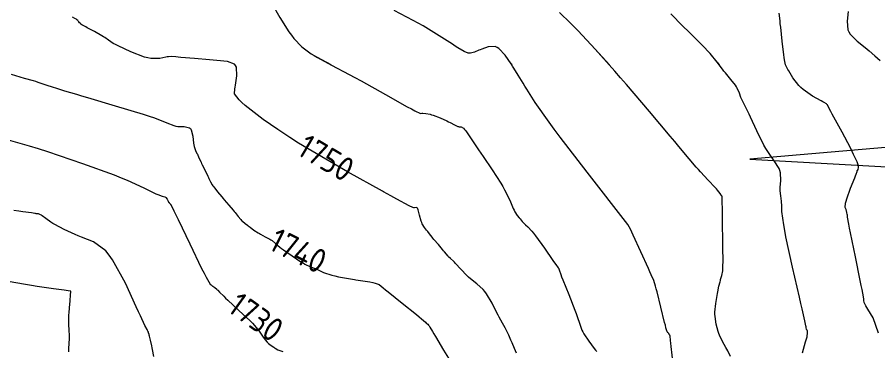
# Model space of a CAD drawing. Header units: millimetres. Extents: x 837477 to 838477, y 1189014 to 1191014.
# Drawn here: x 837857 to 837991.7, y 1189176.9 to 1189229 of the extents above; entities that cross this region are included whole.
import ezdxf

# ---------------------------------------------------------------- set-up
doc = ezdxf.new("R2010")
doc.units = ezdxf.units.MM
doc.header["$LTSCALE"] = 0.3
doc.layers.add('COTAS 10', color=252, linetype='Continuous', lineweight=9)
doc.styles.get("Standard").update_dxf_attribs({"font": 'isocp2.shx', "bigfont": '@extfont2.shx'})

msp = doc.modelspace()

# ---------------------------------------------------------------- linework, layer by layer
at = {"layer": 'COTAS 10'}
for points in [[(837896.818, 1189231.281), (837898.152, 1189229.027), (837899.554, 1189226.743), (837899.926, 1189226.219), (837900.291, 1189225.742), (837901.552, 1189224.412), (837903.007, 1189223.35), (837903.494, 1189223.043), (837904.018, 1189222.73), (837906.215, 1189221.552), (837908.993, 1189220.109), (837909.883, 1189219.629), (837910.825, 1189219.114), (837914.663, 1189216.963), (837918.046, 1189215.062), (837918.7, 1189214.704), (837919.233, 1189214.42), (837920.138, 1189214.002), (837920.331, 1189214.04), (837920.415, 1189214.044), (837920.511, 1189214.044), (837920.969, 1189214.02), (837921.64, 1189213.883), (837921.871, 1189213.813), (837922.122, 1189213.728), (837923.188, 1189213.306), (837924.262, 1189212.827), (837924.517, 1189212.708), (837924.753, 1189212.593), (837925.451, 1189212.227), (837925.959, 1189211.98), (837926.076, 1189211.942), (837926.182, 1189211.916), (837926.476, 1189211.93), (837926.858, 1189211.697), (837927.02, 1189211.516), (837927.205, 1189211.283), (837928.077, 1189210.02), (837929.206, 1189208.308), (837929.553, 1189207.792), (837929.916, 1189207.258), (837931.351, 1189205.18), (837932.703, 1189203.116), (837933.014, 1189202.591), (837933.296, 1189202.087), (837934.085, 1189200.437), (837934.632, 1189199.149), (837934.762, 1189198.874), (837934.883, 1189198.633), (837935.243, 1189198.059), (837935.545, 1189197.708), (837935.715, 1189197.508), (837936.025, 1189197.139), (837936.352, 1189196.782), (837936.447, 1189196.69), (837936.544, 1189196.6), (837936.911, 1189196.3), (837937.541, 1189195.612), (837937.804, 1189195.278), (837938.106, 1189194.881), (837939.512, 1189192.931), (837940.849, 1189191.032), (837941.106, 1189190.667), (837941.313, 1189190.373), (837941.654, 1189189.891), (837941.679, 1189189.867), (837941.687, 1189189.86), (837941.696, 1189189.854), (837941.732, 1189189.831), (837941.77, 1189189.775), (837941.78, 1189189.748), (837941.789, 1189189.716), (837941.818, 1189189.556), (837942.064, 1189188.848), (837942.21, 1189188.47), (837942.39, 1189188.014), (837943.321, 1189185.708), (837944.286, 1189183.279), (837944.488, 1189182.745), (837944.661, 1189182.27), (837945.049, 1189181.054), (837945.387, 1189180.144), (837945.529, 1189179.862), (837945.693, 1189179.567), (837946.456, 1189178.395), (837947.29, 1189177.276), (837947.498, 1189177.016), (837947.696, 1189176.777)], [(837959.638, 1189174.855), (837959.362, 1189177.572), (837959.307, 1189178.095), (837959.262, 1189178.52), (837959.176, 1189179.228), (837959.15, 1189179.288), (837959.134, 1189179.322), (837959.102, 1189179.381), (837959.069, 1189179.438), (837959.061, 1189179.452), (837959.052, 1189179.467), (837959.023, 1189179.515), (837958.99, 1189179.562), (837958.979, 1189179.575), (837958.967, 1189179.588), (837958.92, 1189179.638), (837958.861, 1189179.702), (837958.843, 1189179.724), (837958.824, 1189179.748), (837958.746, 1189179.851), (837958.541, 1189180.513), (837958.44, 1189180.889), (837958.321, 1189181.348), (837957.734, 1189183.703), (837957.135, 1189186.106), (837957.008, 1189186.596), (837956.897, 1189187.011), (837956.638, 1189187.872), (837956.235, 1189188.786), (837956.034, 1189189.233), (837955.794, 1189189.764), (837954.602, 1189192.382), (837953.411, 1189194.965), (837953.172, 1189195.473), (837952.972, 1189195.892), (837952.574, 1189196.659), (837946.196, 1189204.838), (837942, 1189210.295), (837941.07, 1189211.535), (837940.241, 1189212.658), (837938.085, 1189215.734), (837936.763, 1189217.793), (837936.459, 1189218.274), (837936.183, 1189218.716), (837935.412, 1189219.992), (837934.743, 1189221.092), (837934.53, 1189221.424), (837934.306, 1189221.767), (837933.4, 1189223.105), (837932.394, 1189224.167), (837932.107, 1189224.337), (837931.816, 1189224.453), (837930.737, 1189224.425), (837929.732, 1189224.063), (837929.489, 1189223.969), (837929.261, 1189223.878), (837928.561, 1189223.573), (837927.949, 1189223.415), (837927.776, 1189223.417), (837927.601, 1189223.439), (837926.956, 1189223.684), (837925.959, 1189224.289), (837925.563, 1189224.538), (837925.114, 1189224.822), (837923.059, 1189226.143), (837920.525, 1189227.694), (837919.774, 1189228.123), (837919.003, 1189228.552), (837916.039, 1189230.1)], [(837968.652, 1189176.033), (837968.191, 1189176.919), (837968.057, 1189177.169), (837967.92, 1189177.422), (837967.403, 1189178.352), (837966.922, 1189179.341), (837966.807, 1189179.631), (837966.7, 1189179.927), (837966.383, 1189181.053), (837966.214, 1189182.262), (837966.201, 1189182.61), (837966.202, 1189182.964), (837966.33, 1189184.292), (837966.541, 1189185.537), (837966.596, 1189185.838), (837966.649, 1189186.121), (837966.827, 1189186.987), (837966.997, 1189187.697), (837967.045, 1189187.882), (837967.094, 1189188.061), (837967.274, 1189188.666), (837967.415, 1189189.391), (837967.44, 1189189.645), (837967.458, 1189189.924), (837967.471, 1189191.124), (837967.442, 1189192.824), (837967.433, 1189193.417), (837967.425, 1189194.063), (837967.392, 1189196.837), (837967.359, 1189199.371), (837967.351, 1189199.865), (837967.343, 1189200.268), (837967.315, 1189200.978), (837967.255, 1189201.134), (837967.226, 1189201.189), (837967.192, 1189201.25), (837967.024, 1189201.512), (837966.616, 1189202.007), (837966.429, 1189202.215), (837966.212, 1189202.454), (837965.16, 1189203.57), (837963.935, 1189204.886), (837963.607, 1189205.25), (837963.284, 1189205.614), (837962.159, 1189206.93), (837960.545, 1189208.861), (837959.914, 1189209.614), (837959.203, 1189210.461), (837955.971, 1189214.305), (837952.381, 1189218.517), (837951.444, 1189219.596), (837950.532, 1189220.637), (837947.445, 1189224.08), (837944.809, 1189226.901), (837944.181, 1189227.55), (837943.597, 1189228.142), (837941.855, 1189229.802)], [(837987.036, 1189229.945), (837986.869, 1189228.42), (837986.995, 1189227.085), (837987.141, 1189226.74), (837987.335, 1189226.405), (837988.435, 1189225.283), (837989.722, 1189224.296), (837990.033, 1189224.047), (837990.324, 1189223.808), (837991.214, 1189223.032), (837992.054, 1189222.301)], [(837891.118, 1189221.589), (837891.015, 1189221.713), (837889.916, 1189222.143), (837888.255, 1189222.294), (837887.715, 1189222.342), (837887.14, 1189222.392), (837884.772, 1189222.594), (837882.634, 1189222.776), (837882.203, 1189222.814), (837881.843, 1189222.845), (837881.125, 1189222.913), (837880.692, 1189222.883), (837880.511, 1189222.854), (837880.304, 1189222.815), (837879.334, 1189222.599), (837877.946, 1189222.587), (837877.475, 1189222.678), (837876.966, 1189222.809), (837874.812, 1189223.622), (837872.815, 1189224.558), (837872.405, 1189224.766), (837872.056, 1189224.953), (837871.313, 1189225.443), (837870.769, 1189225.864), (837870.547, 1189226.007), (837870.294, 1189226.161), (837869.12, 1189226.812), (837867.982, 1189227.416), (837867.752, 1189227.54), (837867.558, 1189227.645), (837867.161, 1189227.869), (837867.007, 1189227.98), (837866.967, 1189228.014), (837866.927, 1189228.05), (837866.788, 1189228.19), (837866.663, 1189228.334), (837866.631, 1189228.372), (837866.601, 1189228.41), (837866.503, 1189228.539), (837866.384, 1189228.666), (837866.34, 1189228.702), (837866.292, 1189228.739), (837866.079, 1189228.876), (837865.696, 1189229.072)], [(837979.888, 1189176.567), (837980.347, 1189178.314), (837980.565, 1189178.939), (837980.606, 1189179.085), (837980.639, 1189179.219), (837980.689, 1189179.605), (837980.675, 1189179.871), (837980.667, 1189179.93), (837980.657, 1189179.982), (837980.61, 1189180.115), (837980.563, 1189180.19), (837980.554, 1189180.205), (837980.546, 1189180.219), (837980.532, 1189180.249), (837980.529, 1189180.266), (837980.529, 1189180.271), (837980.528, 1189180.276), (837980.525, 1189180.296), (837980.483, 1189180.506), (837980.458, 1189180.63), (837980.426, 1189180.784), (837980.261, 1189181.58), (837979.844, 1189183.468), (837979.653, 1189184.31), (837979.43, 1189185.29), (837978.353, 1189189.986), (837977.312, 1189194.725), (837977.113, 1189195.733), (837976.952, 1189196.609), (837976.688, 1189198.676), (837976.649, 1189199.782), (837976.629, 1189200.053), (837976.605, 1189200.309), (837976.484, 1189201.104), (837976.399, 1189201.9), (837976.397, 1189202.155), (837976.405, 1189202.426), (837976.511, 1189203.534), (837976.453, 1189204.738), (837976.357, 1189205.07), (837976.227, 1189205.402), (837975.466, 1189206.595), (837974.452, 1189208.039), (837974.162, 1189208.528), (837973.868, 1189209.055), (837972.77, 1189211.285), (837971.786, 1189213.423), (837971.563, 1189213.893), (837971.361, 1189214.311), (837970.812, 1189215.377), (837970.443, 1189216.094), (837970.355, 1189216.291), (837970.274, 1189216.488), (837970.03, 1189217.192), (837969.698, 1189217.946), (837969.562, 1189218.173), (837969.405, 1189218.409), (837968.677, 1189219.327), (837967.826, 1189220.332), (837967.592, 1189220.622), (837967.359, 1189220.918), (837966.522, 1189222.029), (837965.435, 1189223.353), (837965.043, 1189223.783), (837964.613, 1189224.24), (837962.73, 1189226.118), (837960.555, 1189228.293), (837959.939, 1189228.937), (837959.318, 1189229.598)], [(837991.801, 1189179.674), (837990.95, 1189182.056), (837990.103, 1189183.405), (837989.937, 1189183.687), (837989.8, 1189183.929), (837989.552, 1189184.47), (837989.5, 1189184.77), (837989.487, 1189184.86), (837989.474, 1189184.953), (837989.43, 1189185.313), (837989.212, 1189186.51), (837989.089, 1189187.131), (837988.938, 1189187.877), (837988.168, 1189191.616), (837987.405, 1189195.337), (837987.258, 1189196.071), (837987.14, 1189196.678), (837986.948, 1189197.798), (837986.927, 1189198.079), (837986.917, 1189198.156), (837986.905, 1189198.233), (837986.846, 1189198.505), (837986.762, 1189198.793), (837986.735, 1189198.88), (837986.705, 1189198.969), (837986.58, 1189199.315), (837986.627, 1189199.998), (837986.705, 1189200.299), (837986.811, 1189200.649), (837987.428, 1189202.32), (837988.068, 1189203.932), (837988.189, 1189204.245), (837988.284, 1189204.501), (837988.424, 1189204.944), (837988.439, 1189205.034), (837988.456, 1189205.068), (837988.478, 1189205.105), (837988.604, 1189205.269), (837988.677, 1189205.565), (837988.665, 1189205.685), (837988.64, 1189205.821), (837988.437, 1189206.451), (837987.898, 1189207.607), (837987.662, 1189208.075), (837987.387, 1189208.607), (837986.082, 1189211.065), (837984.804, 1189213.433), (837984.548, 1189213.909), (837984.333, 1189214.307), (837983.911, 1189215.097), (837983.783, 1189215.329), (837983.755, 1189215.375), (837983.73, 1189215.414), (837983.664, 1189215.491), (837983.302, 1189215.697), (837983.089, 1189215.817), (837982.828, 1189215.965), (837981.48, 1189216.729), (837979.991, 1189217.738), (837979.641, 1189218.041), (837979.319, 1189218.355), (837978.379, 1189219.572), (837977.74, 1189220.666), (837977.608, 1189220.902), (837977.495, 1189221.108), (837977.246, 1189221.612), (837977.091, 1189222.366), (837977.037, 1189222.731), (837976.979, 1189223.162), (837976.727, 1189225.283), (837976.482, 1189227.517), (837976.428, 1189228.02), (837976.38, 1189228.473), (837976.256, 1189229.693)], [(837947.445, 1189224.08), (837949.679, 1189221.589)], [(837935.172, 1189176.508), (837934.826, 1189177.281), (837934.45, 1189178.137), (837934.352, 1189178.364), (837934.256, 1189178.587), (837933.933, 1189179.356), (837933.6, 1189180.096), (837933.498, 1189180.3), (837933.392, 1189180.504), (837932.975, 1189181.239), (837932.451, 1189182.158), (837932.278, 1189182.478), (837932.093, 1189182.827), (837931.324, 1189184.324), (837930.441, 1189185.816), (837930.185, 1189186.162), (837929.924, 1189186.478), (837928.937, 1189187.378), (837927.934, 1189188.156), (837927.662, 1189188.397), (837927.392, 1189188.649), (837926.441, 1189189.648), (837925.625, 1189190.559), (837925.442, 1189190.755), (837925.277, 1189190.927), (837924.833, 1189191.346), (837924.536, 1189191.605), (837924.463, 1189191.677), (837924.394, 1189191.749), (837924.179, 1189192.006), (837923.873, 1189192.394), (837923.746, 1189192.547), (837923.601, 1189192.72), (837922.926, 1189193.512), (837922.234, 1189194.326), (837922.078, 1189194.514), (837921.938, 1189194.685), (837921.562, 1189195.166), (837921.271, 1189195.55), (837921.184, 1189195.66), (837921.094, 1189195.771), (837920.748, 1189196.186), (837920.412, 1189196.741), (837920.328, 1189196.941), (837920.249, 1189197.16), (837919.998, 1189198.118), (837919.783, 1189198.961), (837919.726, 1189199.107), (837919.67, 1189199.215), (837919.478, 1189199.294), (837919.191, 1189199.23), (837919.076, 1189199.248), (837918.945, 1189199.283), (837918.341, 1189199.54), (837916.437, 1189200.58), (837915.486, 1189201.109), (837914.351, 1189201.741), (837914.175, 1189201.84), (837908.72, 1189204.895), (837902.544, 1189208.481), (837901.064, 1189209.386), (837899.685, 1189210.253), (837897.824, 1189211.517), (837895.536, 1189213.071), (837892.722, 1189215.247), (837892.184, 1189215.71), (837891.75, 1189216.113), (837891.055, 1189217.066), (837891.099, 1189217.836), (837891.131, 1189218.124), (837891.172, 1189218.445), (837891.393, 1189219.875), (837891.335, 1189221.221), (837891.201, 1189221.489), (837891.015, 1189221.713)], [(837906.147, 1189221.589), (837904.018, 1189222.73)], [(837934.306, 1189221.767), (837934.423, 1189221.589)], [(837966.522, 1189222.029), (837966.854, 1189221.589)], [(837977.258, 1189221.589), (837977.246, 1189221.612)], [(837856.117, 1189220.125), (837858.14, 1189219.522), (837859.545, 1189219.139), (837859.915, 1189219.029), (837860.278, 1189218.918), (837861.521, 1189218.506), (837862.69, 1189218.103), (837863.005, 1189217.998), (837863.318, 1189217.896), (837864.418, 1189217.553), (837866.297, 1189216.997), (837867.1, 1189216.761), (837868.025, 1189216.49), (837872.39, 1189215.215), (837876.768, 1189213.891), (837877.702, 1189213.589), (837878.516, 1189213.315), (837880.451, 1189212.56), (837881.566, 1189212.117), (837881.863, 1189212.041), (837882.156, 1189211.985), (837883.17, 1189211.949), (837883.974, 1189211.777), (837884.134, 1189211.635), (837884.267, 1189211.453), (837884.522, 1189210.452), (837884.631, 1189209.341), (837884.672, 1189209.089), (837884.719, 1189208.861), (837884.926, 1189208.235), (837885.163, 1189207.757), (837885.228, 1189207.622), (837885.293, 1189207.485), (837885.523, 1189206.979), (837885.802, 1189206.373), (837885.897, 1189206.173), (837885.999, 1189205.96), (837886.435, 1189205.074), (837886.859, 1189204.213), (837886.955, 1189204.015), (837887.041, 1189203.835), (837887.274, 1189203.331), (837887.545, 1189202.856), (837887.656, 1189202.694), (837887.781, 1189202.519), (837888.364, 1189201.778), (837889.054, 1189200.95), (837889.248, 1189200.72), (837889.443, 1189200.49), (837890.156, 1189199.658), (837890.817, 1189198.883), (837890.979, 1189198.689), (837891.132, 1189198.504), (837891.607, 1189197.911), (837892.028, 1189197.416), (837892.147, 1189197.293), (837892.267, 1189197.176), (837892.705, 1189196.805), (837893.048, 1189196.549), (837893.186, 1189196.446), (837893.332, 1189196.338), (837893.484, 1189196.225), (837894.078, 1189195.785), (837894.734, 1189195.34), (837894.925, 1189195.225), (837895.12, 1189195.113), (837895.855, 1189194.738), (837896.561, 1189194.365), (837896.737, 1189194.254), (837896.904, 1189194.139), (837897.437, 1189193.699), (837898.127, 1189193.117), (837898.393, 1189192.914), (837898.691, 1189192.692), (837900.04, 1189191.739), (837901.432, 1189190.825), (837901.758, 1189190.628), (837902.058, 1189190.456), (837902.928, 1189190.036), (837903.668, 1189189.741), (837903.886, 1189189.647), (837904.11, 1189189.549), (837904.968, 1189189.15), (837906.26, 1189188.716), (837906.757, 1189188.596), (837907.314, 1189188.475), (837909.831, 1189188.038), (837910.02, 1189188.008), (837912.194, 1189187.657), (837912.654, 1189187.572), (837913.03, 1189187.495), (837913.687, 1189187.291), (837914.303, 1189186.747), (837914.654, 1189186.456), (837915.083, 1189186.104), (837917.282, 1189184.327), (837919.485, 1189182.55), (837919.917, 1189182.197), (837920.271, 1189181.906), (837920.907, 1189181.359), (837921.042, 1189181.219), (837921.08, 1189181.183), (837921.118, 1189181.149), (837921.259, 1189181.039), (837921.398, 1189180.913), (837921.435, 1189180.868), (837921.471, 1189180.819), (837921.595, 1189180.609), (837921.997, 1189179.915), (837922.208, 1189179.562), (837922.462, 1189179.138), (837923.739, 1189177.025), (837925.011, 1189174.913)], [(837854.098, 1189210.288), (837858.928, 1189208.939), (837860.34, 1189208.508), (837861.783, 1189208.052), (837867.26, 1189206.2), (837872.188, 1189204.39), (837873.285, 1189203.961), (837874.265, 1189203.563), (837876.838, 1189202.39), (837878.388, 1189201.6), (837878.723, 1189201.444), (837879.018, 1189201.315), (837879.742, 1189201.076), (837880.135, 1189200.97), (837880.222, 1189200.924), (837880.298, 1189200.872), (837880.491, 1189200.623), (837880.607, 1189200.373), (837880.634, 1189200.319), (837880.659, 1189200.272), (837880.733, 1189200.156), (837880.793, 1189200.083), (837880.827, 1189200.043), (837880.89, 1189199.97), (837880.954, 1189199.894), (837880.972, 1189199.872), (837880.991, 1189199.849), (837881.059, 1189199.763), (837881.556, 1189198.767), (837881.845, 1189198.17), (837882.2, 1189197.435), (837884.027, 1189193.621), (837885.889, 1189189.784), (837886.265, 1189189.035), (837886.58, 1189188.421), (837887.216, 1189187.335), (837887.39, 1189187.197), (837887.474, 1189187.128), (837887.551, 1189187.069), (837887.631, 1189187.008), (837887.938, 1189186.783), (837888.253, 1189186.531), (837888.337, 1189186.454), (837888.42, 1189186.373), (837888.708, 1189186.057), (837889.341, 1189185.418), (837889.64, 1189185.134), (837889.994, 1189184.804), (837891.723, 1189183.226), (837893.478, 1189181.581), (837893.849, 1189181.208), (837894.169, 1189180.872), (837894.908, 1189179.959), (837895.3, 1189179.338), (837895.402, 1189179.185), (837895.501, 1189179.042), (837895.832, 1189178.595), (837896.167, 1189178.225), (837896.268, 1189178.13), (837896.373, 1189178.039), (837896.783, 1189177.735), (837897.201, 1189177.458), (837897.312, 1189177.383), (837897.42, 1189177.309), (837897.791, 1189177.048), (837898.576, 1189176.78)], [(837998.957, 1189209.198), (837971.651, 1189206.877), (837998.656, 1189205.33)], [(837878.393, 1189175.99), (837878.209, 1189177.102), (837878.157, 1189177.384), (837878.103, 1189177.655), (837877.904, 1189178.54), (837877.735, 1189179.201), (837877.701, 1189179.331), (837877.672, 1189179.437), (837877.616, 1189179.629), (837877.598, 1189179.667), (837877.595, 1189179.676), (837877.591, 1189179.685), (837877.583, 1189179.712), (837877.577, 1189179.741), (837877.574, 1189179.75), (837877.572, 1189179.76), (837877.561, 1189179.803), (837877.472, 1189179.993), (837877.421, 1189180.096), (837877.357, 1189180.221), (837877.031, 1189180.857), (837876.315, 1189182.342), (837876.005, 1189183.003), (837875.648, 1189183.772), (837873.955, 1189187.45), (837871.967, 1189191.114), (837871.423, 1189191.875), (837870.882, 1189192.525), (837868.951, 1189193.954), (837867.089, 1189194.682), (837866.592, 1189194.89), (837866.102, 1189195.101), (837864.398, 1189195.885), (837862.947, 1189196.632), (837862.618, 1189196.819), (837862.319, 1189196.998), (837861.501, 1189197.575), (837860.952, 1189198.002), (837860.823, 1189198.087), (837860.704, 1189198.157), (837860.358, 1189198.289), (837860.024, 1189198.338), (837859.913, 1189198.356), (837859.793, 1189198.376), (837859.293, 1189198.462), (837857.934, 1189198.648), (837857.273, 1189198.732), (837856.488, 1189198.829)], [(837865.12, 1189176.761), (837865.117, 1189177.006), (837865.12, 1189177.243), (837865.177, 1189178.035), (837865.234, 1189178.81), (837865.237, 1189179.037), (837865.235, 1189179.268), (837865.18, 1189180.146), (837865.116, 1189181.024), (837865.108, 1189181.256), (837865.105, 1189181.482), (837865.125, 1189182.256), (837865.183, 1189183.083), (837865.203, 1189183.342), (837865.224, 1189183.615), (837865.312, 1189184.708), (837865.388, 1189185.657), (837865.401, 1189185.838), (837865.41, 1189185.985), (837865.414, 1189186.22), (837864.986, 1189186.279), (837864.722, 1189186.315), (837864.396, 1189186.359), (837862.695, 1189186.587), (837860.147, 1189186.964), (837859.286, 1189187.102), (837858.359, 1189187.254), (837854.45, 1189187.924)]]:
    msp.add_lwpolyline(points, dxfattribs=at)

# ---------------------------------------------------------------- texts
at = {"layer": 'COTAS 10', "char_height": 3.8, "attachment_point": 7}
for s, insert, rotation in [('1750', (837900.552, 1189207.695), 329.38173), ('1740', (837896.124, 1189192.874), 333.2867), ('1730', (837889.697, 1189183.2), 324.31962)]:
    msp.add_mtext(s, dxfattribs=dict(at, insert=insert, rotation=rotation))

doc.saveas('drawing.dxf')
